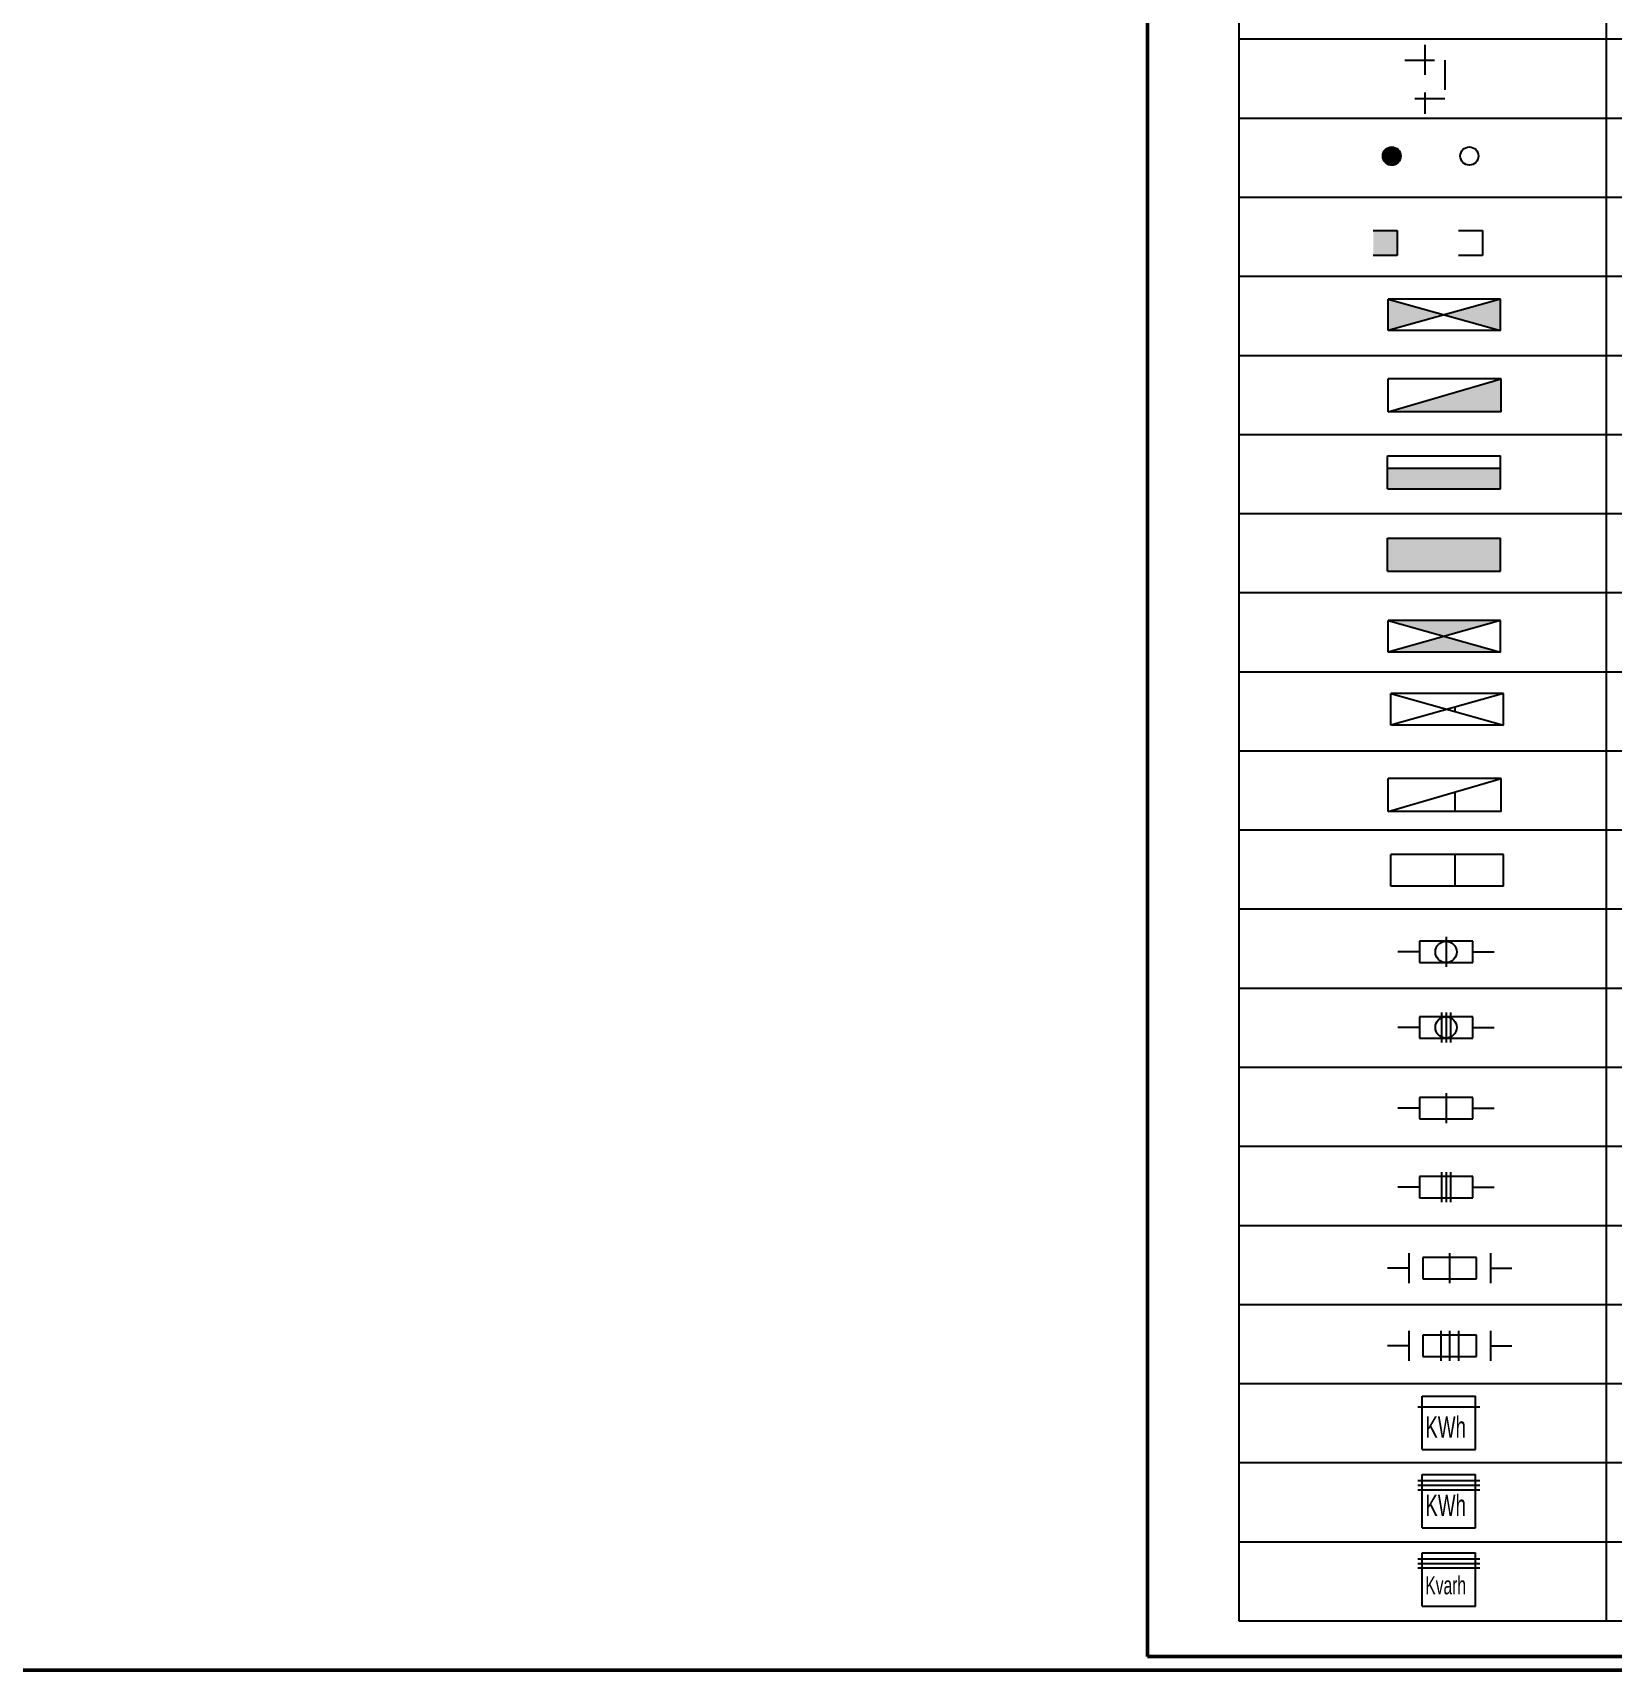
# Model space of a CAD drawing. Header units: millimetres. Extents: x -269 to 685, y 5394 to 6294.
# Drawn here: x -75.4 to 56.9, y 5393.6 to 5530.8 of the extents above; entities that cross this region are included whole.
import ezdxf

# ---------------------------------------------------------------- set-up
doc = ezdxf.new("R2010")
doc.units = ezdxf.units.MM
doc.linetypes.add('BHP-KESIK', pattern=[4, 2.5, -1.5])
doc.layers.add('BHP-TABLO', color=7, linetype='Continuous', lineweight=25)
doc.layers.add('LINYE', color=7, linetype='Continuous', lineweight=53)
doc.layers.add('MIMARI', color=7, linetype='Continuous')
doc.layers.add('SEMBOL', color=7, linetype='Continuous')
doc.styles.add('BHP', font='arial.ttf')
pattern_1 = [(90, (61.81, 953.44), (-18.04362, 0), []), (90, (67.824, 959.454), (-18.04362, 0), [])]

msp = doc.modelspace()

# ---------------------------------------------------------------- hatches: boundary and pattern name
at = {"layer": 'MIMARI', "linetype": 'BHP-KESIK'}
h = msp.add_hatch(color=256, dxfattribs=at)
h.dxf.hatch_style = 1
h.paths.add_polyline_path([(38.92, 5512.15), (38.92, 5514.25), (36.92, 5514.25), (36.92, 5512.15)])
h = msp.add_hatch(color=256, dxfattribs=at)
h.dxf.hatch_style = 1
h.paths.add_polyline_path([(38.11, 5494.31), (38.11, 5492.59), (47.58, 5492.59), (47.58, 5494.31)])
h = msp.add_hatch(color=256, dxfattribs=at)
h.dxf.hatch_style = 1
h.paths.add_polyline_path([(47.58, 5488.46), (38.11, 5488.46), (38.11, 5485.69), (47.58, 5485.69)])
h = msp.add_hatch(color=256, dxfattribs=at)
h.dxf.hatch_style = 1
h.paths.add_polyline_path([(38.16, 5481.54), (42.87, 5480.22), (47.59, 5481.54)])
h.paths.add_polyline_path([(47.59, 5478.89), (42.87, 5480.22), (38.16, 5478.89)])
h = msp.add_hatch(dxfattribs=at)
h.set_pattern_fill('ANSI32', color=256, scale=1.894343, angle=45)
h.set_pattern_definition(pattern_1)
h.paths.add_polyline_path([(43.12, 5474.11), (47.84, 5472.79), (47.84, 5475.44)])
h.paths.add_polyline_path([(38.4, 5475.44), (38.4, 5472.79), (43.12, 5474.11)])
h = msp.add_hatch(dxfattribs=at)
h.set_pattern_fill('ANSI32', color=256, scale=1.894343, angle=45)
h.set_pattern_definition(pattern_1)
h.paths.add_polyline_path([(47.65, 5465.55), (47.65, 5468.31), (38.18, 5465.55)])
h = msp.add_hatch(dxfattribs=at)
h.set_pattern_fill('ANSI32', color=256, scale=1.894343, angle=45)
h.set_pattern_definition(pattern_1)
h.paths.add_polyline_path([(38.4, 5461.93), (38.4, 5459.28), (47.84, 5459.28), (47.84, 5461.93)])
at = {"layer": 'SEMBOL'}
h = msp.add_hatch(color=256, dxfattribs=at)
h.dxf.hatch_style = 1
h.paths.add_polyline_path([(47.59, 5505.85), (47.59, 5508.5), (42.87, 5507.17)])
h.paths.add_polyline_path([(38.16, 5508.5), (38.16, 5505.85), (42.87, 5507.17)])
h = msp.add_hatch(color=256, dxfattribs=at)
h.dxf.hatch_style = 1
h.paths.add_polyline_path([(38.18, 5499.05), (47.65, 5499.05), (47.65, 5501.81)])

# ---------------------------------------------------------------- linework, layer by layer
at = {"layer": 'BHP-TABLO', "lineweight": 50}
msp.add_lwpolyline([(18, 5394.7), (388, 5394.7), (388, 5663.9), (18, 5663.9)], close=True, dxfattribs=at)
at = {"layer": 'LINYE'}
msp.add_line((-269.45, 5393.56), (684.6, 5393.63), dxfattribs=at)
at = {"layer": 'MIMARI'}
for p, q in [((25.65, 5643.02), (25.65, 5397.7)), ((56.43, 5643.02), (56.43, 5397.7)), ((25.65, 5530.3), (113.26, 5530.3)), ((25.65, 5523.67), (113.26, 5523.67)), ((25.65, 5517.04), (113.26, 5517.04)), ((25.65, 5510.41), (113.26, 5510.41)), ((25.65, 5503.78), (113.26, 5503.78)), ((25.65, 5497.15), (113.26, 5497.15)), ((25.65, 5490.52), (113.26, 5490.52)), ((25.65, 5483.89), (113.26, 5483.89)), ((25.65, 5477.26), (113.26, 5477.26)), ((25.65, 5470.63), (113.26, 5470.63)), ((25.65, 5464), (113.26, 5464)), ((25.65, 5457.37), (113.26, 5457.37)), ((43.02, 5455.03), (43.02, 5452.52)), ((40.78, 5453.77), (38.99, 5453.77)), ((40.78, 5454.67), (40.78, 5452.88)), ((45.26, 5454.67), (40.78, 5454.67)), ((45.26, 5452.88), (45.26, 5454.67)), ((45.26, 5453.77), (47.05, 5453.77)), ((40.78, 5452.88), (45.26, 5452.88)), ((25.65, 5450.74), (113.26, 5450.74)), ((40.78, 5448.34), (40.78, 5446.55)), ((45.26, 5448.34), (40.78, 5448.34)), ((42.64, 5448.7), (42.64, 5446.19)), ((43.02, 5448.7), (43.02, 5446.19)), ((43.4, 5448.7), (43.4, 5446.19)), ((45.26, 5446.55), (45.26, 5448.34)), ((40.78, 5447.44), (38.99, 5447.44)), ((45.26, 5447.44), (47.05, 5447.44)), ((40.78, 5446.55), (45.26, 5446.55)), ((25.65, 5444.11), (113.26, 5444.11)), ((40.78, 5441.57), (40.78, 5439.78)), ((45.26, 5441.57), (40.78, 5441.57)), ((43.02, 5441.92), (43.02, 5439.42)), ((45.26, 5439.78), (45.26, 5441.57)), ((40.78, 5440.67), (38.99, 5440.67)), ((45.26, 5440.67), (47.05, 5440.67)), ((40.78, 5439.78), (45.26, 5439.78)), ((25.65, 5437.48), (113.26, 5437.48)), ((40.78, 5434.95), (40.78, 5433.16)), ((45.26, 5434.95), (40.78, 5434.95)), ((42.64, 5435.31), (42.64, 5432.8)), ((43.02, 5435.31), (43.02, 5432.8)), ((43.4, 5435.31), (43.4, 5432.8)), ((45.26, 5433.16), (45.26, 5434.95)), ((40.78, 5434.06), (38.99, 5434.06)), ((40.78, 5433.16), (45.26, 5433.16)), ((45.26, 5434.06), (47.05, 5434.06)), ((25.65, 5430.85), (113.26, 5430.85)), ((39.91, 5427.26), (38.12, 5427.26)), ((46.73, 5427.26), (48.52, 5427.26)), ((25.65, 5424.22), (113.26, 5424.22)), ((39.91, 5420.75), (38.12, 5420.75)), ((46.73, 5420.75), (48.52, 5420.75)), ((25.65, 5417.59), (113.26, 5417.59)), ((25.65, 5410.96), (113.26, 5410.96)), ((25.65, 5404.33), (113.26, 5404.33)), ((25.65, 5397.7), (113.26, 5397.7))]:
    msp.add_line(p, q, dxfattribs=at)
at = {"layer": 'MIMARI', "linetype": 'BHP-KESIK'}
msp.add_line((41.23, 5529.8), (41.23, 5524.02), dxfattribs=at)
for points in [[(39.55, 5528.53), (42.91, 5528.53), (42.91, 5525.28), (39.55, 5525.28)], [(36.92, 5514.25), (38.92, 5514.25), (38.92, 5512.15), (36.92, 5512.15)], [(44.07, 5514.25), (46.07, 5514.25), (46.07, 5512.15), (44.07, 5512.15)]]:
    msp.add_lwpolyline(points, dxfattribs=at)
at = {"layer": 'MIMARI'}
for centre in [(43.02, 5453.77), (43.02, 5447.44)]:
    msp.add_circle(centre, 0.895, dxfattribs=at)
at = {"layer": 'SEMBOL'}
for p, q in [((37.82, 5520.87), (39.12, 5520.87)), ((37.85, 5520.92), (39.09, 5520.92)), ((37.89, 5520.97), (39.05, 5520.97)), ((37.93, 5521.02), (39.01, 5521.02)), ((37.98, 5521.06), (38.96, 5521.06)), ((38.05, 5521.11), (38.9, 5521.11)), ((38.12, 5521.16), (38.82, 5521.16)), ((38.24, 5521.21), (38.7, 5521.21)), ((37.71, 5520.5), (39.23, 5520.5)), ((37.71, 5520.45), (39.23, 5520.45)), ((37.72, 5520.59), (39.22, 5520.59)), ((37.72, 5520.54), (39.23, 5520.54)), ((37.72, 5520.4), (39.22, 5520.4)), ((37.73, 5520.64), (39.21, 5520.64)), ((37.73, 5520.35), (39.22, 5520.35)), ((37.74, 5520.69), (39.2, 5520.69)), ((37.74, 5520.31), (39.21, 5520.31)), ((37.75, 5520.26), (39.19, 5520.26)), ((37.76, 5520.73), (39.19, 5520.73)), ((37.77, 5520.78), (39.17, 5520.78)), ((37.77, 5520.21), (39.18, 5520.21)), ((37.79, 5520.16), (39.16, 5520.16)), ((37.8, 5520.83), (39.15, 5520.83)), ((37.81, 5520.12), (39.13, 5520.12)), ((37.84, 5520.07), (39.11, 5520.07)), ((37.87, 5520.02), (39.07, 5520.02)), ((37.91, 5519.98), (39.03, 5519.98)), ((37.96, 5519.93), (38.98, 5519.93)), ((38.02, 5519.88), (38.93, 5519.88)), ((38.09, 5519.83), (38.86, 5519.83)), ((38.18, 5519.79), (38.76, 5519.79)), ((38.35, 5519.74), (38.6, 5519.74)), ((38.16, 5505.85), (38.16, 5508.5)), ((47.59, 5508.5), (38.16, 5508.5)), ((47.59, 5508.5), (38.16, 5505.85)), ((38.16, 5508.5), (47.59, 5505.85)), ((47.59, 5505.85), (47.59, 5508.5)), ((47.59, 5505.85), (38.16, 5505.85)), ((38.18, 5499.05), (38.18, 5501.81)), ((47.65, 5501.81), (38.18, 5501.81)), ((38.18, 5499.05), (47.65, 5501.81)), ((47.65, 5499.05), (47.65, 5501.81)), ((47.65, 5499.05), (38.18, 5499.05)), ((38.11, 5492.59), (38.11, 5495.35)), ((38.11, 5495.35), (47.58, 5495.35)), ((47.58, 5492.59), (47.58, 5495.35)), ((38.11, 5494.31), (47.58, 5494.31)), ((38.11, 5492.59), (47.58, 5492.59)), ((38.11, 5485.69), (38.11, 5488.46)), ((38.11, 5488.46), (47.58, 5488.46)), ((47.58, 5485.69), (47.58, 5488.46)), ((38.11, 5485.69), (47.58, 5485.69)), ((38.16, 5481.54), (47.59, 5478.89)), ((38.16, 5478.89), (38.16, 5481.54)), ((47.59, 5481.54), (38.16, 5478.89)), ((47.59, 5481.54), (38.16, 5481.54)), ((47.59, 5478.89), (47.59, 5481.54)), ((47.59, 5478.89), (38.16, 5478.89)), ((38.4, 5472.79), (38.4, 5475.44)), ((47.84, 5475.44), (38.4, 5475.44)), ((47.84, 5475.44), (38.4, 5472.79)), ((38.4, 5475.44), (47.84, 5472.79)), ((47.84, 5472.79), (47.84, 5475.44)), ((47.84, 5472.79), (38.4, 5472.79)), ((38.18, 5465.55), (38.18, 5468.31)), ((47.65, 5468.31), (38.18, 5468.31)), ((38.18, 5465.55), (47.65, 5468.31)), ((47.65, 5465.55), (47.65, 5468.31)), ((47.65, 5465.55), (38.18, 5465.55)), ((38.4, 5459.28), (38.4, 5461.93)), ((47.84, 5461.93), (38.4, 5461.93)), ((47.84, 5459.28), (47.84, 5461.93)), ((47.84, 5459.28), (38.4, 5459.28)), ((39.91, 5428.51), (39.91, 5426)), ((41.08, 5428.15), (41.08, 5426.36)), ((45.56, 5428.15), (41.08, 5428.15)), ((43.32, 5428.51), (43.32, 5426)), ((45.56, 5426.36), (45.56, 5428.15)), ((46.73, 5428.51), (46.73, 5426)), ((41.08, 5426.36), (45.56, 5426.36)), ((39.91, 5422), (39.91, 5419.49)), ((41.08, 5421.64), (41.08, 5419.85)), ((45.56, 5421.64), (41.08, 5421.64)), ((42.58, 5422), (42.58, 5419.49)), ((43.32, 5422), (43.32, 5419.49)), ((44.06, 5422), (44.06, 5419.49)), ((45.56, 5419.85), (45.56, 5421.64)), ((46.73, 5422), (46.73, 5419.49)), ((41.08, 5419.85), (45.56, 5419.85)), ((41.01, 5412.05), (41.01, 5416.53)), ((41.01, 5416.53), (45.49, 5416.53)), ((45.49, 5412.05), (45.49, 5416.53)), ((40.66, 5415.63), (45.85, 5415.63)), ((41.01, 5412.05), (45.49, 5412.05)), ((41.01, 5405.49), (41.01, 5409.97)), ((41.01, 5409.97), (45.49, 5409.97)), ((45.49, 5405.49), (45.49, 5409.97)), ((40.66, 5409.46), (45.85, 5409.46)), ((40.66, 5409.07), (45.85, 5409.07)), ((40.66, 5408.69), (45.85, 5408.69)), ((41.01, 5405.49), (45.49, 5405.49)), ((40.66, 5402.89), (45.85, 5402.89)), ((41.01, 5403.41), (45.49, 5403.41)), ((41.01, 5398.93), (41.01, 5403.41)), ((45.49, 5398.93), (45.49, 5403.41)), ((40.66, 5402.51), (45.85, 5402.51)), ((40.66, 5402.13), (45.85, 5402.13)), ((41.01, 5398.93), (45.49, 5398.93))]:
    msp.add_line(p, q, dxfattribs=at)
for centre in [(38.47, 5520.49), (44.97, 5520.49)]:
    msp.add_circle(centre, 0.758, dxfattribs=at)

# ---------------------------------------------------------------- texts
at = {"layer": 'SEMBOL', "style": 'BHP'}
for s, height, width, p in [('KWh', 1.79, 0.629, (41.28, 5413.04)), ('KWh', 1.79, 0.629, (41.28, 5406.48)), ('Kvarh', 1.515, 0.617, (41.28, 5399.92))]:
    msp.add_text(s, height=height, dxfattribs=dict(at, width=width)).set_placement(p)

doc.saveas('drawing.dxf')
